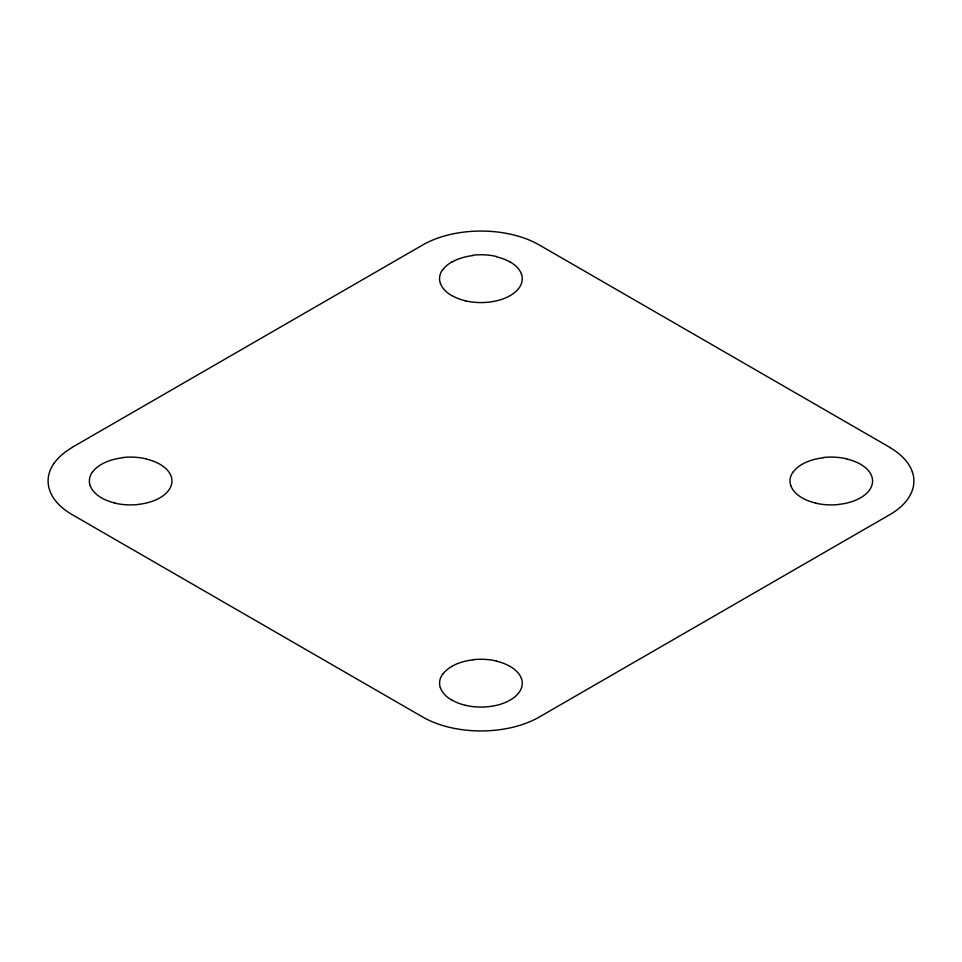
<?xml version="1.0" encoding="UTF-8"?>
<svg xmlns="http://www.w3.org/2000/svg" width="962" height="962" viewBox="0 0 962 962"><rect width="100%" height="100%" fill="white"/><g stroke="black" fill="none" stroke-linecap="round" stroke-linejoin="round"><path stroke-width="1.44" d="M72.282 447.294L422.607 245.033A82.215 47.463 0 0 1 465.235 231.938A82.816 47.811 0 0 1 512.073 234.56A82.227 47.475 0 0 1 539.381 245.033L889.718 447.294M138.648 504.341A41.089 23.725 0 0 0 168.927 489.959A41.414 23.906 0 0 0 171.188 476.443A41.089 23.725 0 0 0 146.308 459.054M138.42 504.473A41.414 23.906 0 0 1 114.995 503.162M122.655 457.527A41.414 23.906 0 0 1 146.08 458.838M115.127 503.078A41.126 23.737 0 0 1 90.224 485.594M92.496 472.15A41.126 23.737 0 0 1 122.787 457.768M90.139 485.545A41.39 23.894 0 0 1 92.4 472.017M465.596 705.326A41.089 23.725 0 0 1 451.948 700.096M510.161 666.486A41.089 23.725 0 0 1 521.5 678.775M465.44 705.326A41.414 23.906 0 0 0 488.852 706.637A41.089 23.725 0 0 0 510.161 700.096A41.089 23.725 0 0 0 519.24 692.207A41.414 23.906 0 0 0 521.5 678.691M440.331 687.722A41.414 23.906 0 0 1 442.592 674.194M473.088 659.704A41.414 23.906 0 0 1 496.512 661.014M451.779 700.096A41.113 23.737 0 0 1 440.44 687.794M442.7 674.35A41.113 23.737 0 0 1 451.779 666.474M451.779 666.389A41.113 23.737 0 0 1 473.088 659.836M496.356 661.147A41.113 23.737 0 0 1 510.016 666.389M465.596 300.829A41.113 23.737 0 0 1 451.936 295.599M451.936 262.085A41.113 23.737 0 0 1 473.244 255.531M496.512 256.842A41.113 23.737 0 0 1 510.173 262.085M510.173 261.989A41.089 23.725 0 0 1 521.512 274.29M465.44 300.829A41.426 23.918 0 0 0 488.864 302.14A41.113 23.737 0 0 0 510.173 295.599A41.089 23.725 0 0 0 519.24 287.71A41.426 23.918 0 0 0 521.5 274.194M440.307 283.213A41.426 23.918 0 0 1 442.58 269.685M473.088 255.183A41.426 23.918 0 0 1 496.512 256.493M451.779 295.599A41.089 23.725 0 0 1 440.44 283.297M442.712 269.865A41.089 23.725 0 0 1 451.779 261.989M839.273 504.328A41.089 23.725 0 0 0 869.552 489.959A41.426 23.918 0 0 0 871.812 476.43A41.089 23.725 0 0 0 846.921 459.054M839.032 504.473A41.426 23.918 0 0 1 815.608 503.162M823.256 457.515A41.426 23.918 0 0 1 846.68 458.826M815.74 503.078A41.113 23.737 0 0 1 790.836 485.594M793.109 472.162A41.113 23.737 0 0 1 823.388 457.78M790.752 485.545A41.414 23.906 0 0 1 793.025 472.017M54.149 463.239A82.215 47.475 0 0 1 72.294 447.462M54.149 463.059A82.816 47.811 0 0 0 49.615 490.103A82.215 47.475 0 0 0 72.294 514.706L422.607 716.967A82.215 47.475 0 0 0 449.927 727.44A82.816 47.811 0 0 0 496.765 730.062A82.215 47.475 0 0 0 539.381 716.967L889.718 514.706A82.215 47.463 0 0 0 907.851 498.941A82.816 47.811 0 0 0 912.385 471.897M889.718 447.474A82.215 47.463 0 0 1 912.397 472.065"/></g></svg>
